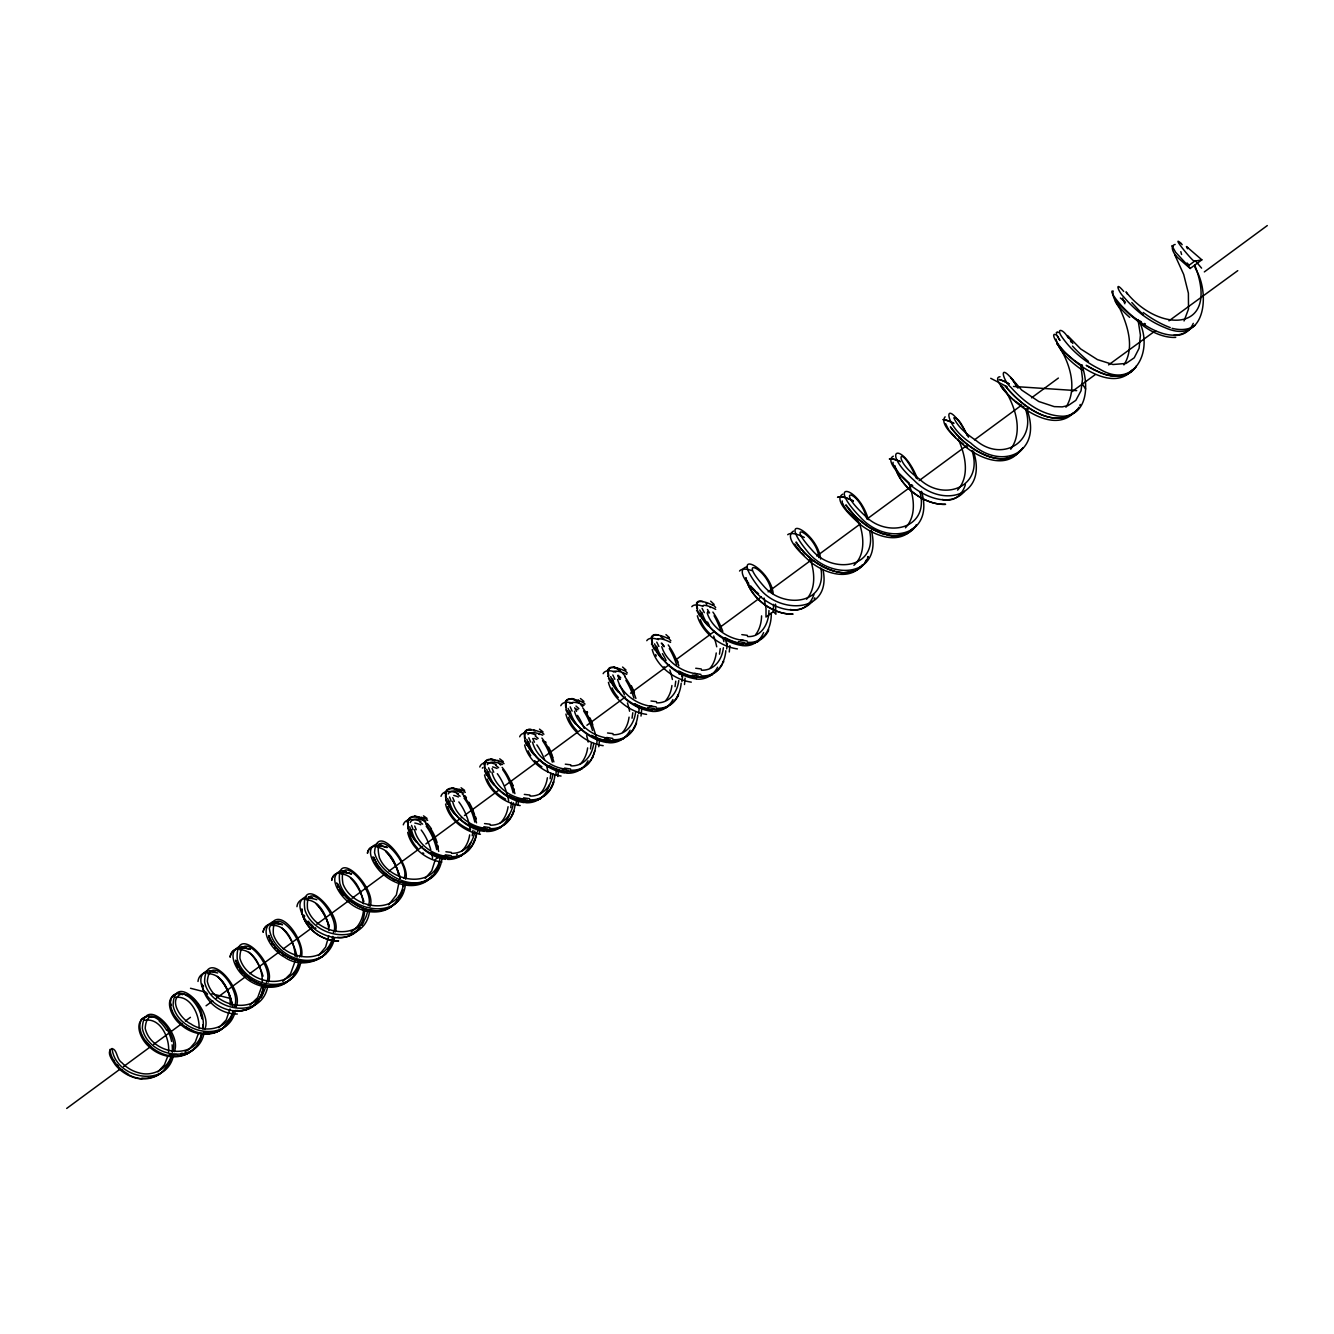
<?xml version="1.0" encoding="UTF-8"?>
<svg xmlns="http://www.w3.org/2000/svg" width="1334" height="1334" viewBox="0 0 1334 1334"><rect width="100%" height="100%" fill="white"/><g stroke="black" fill="none" stroke-linecap="round" stroke-linejoin="round"><path stroke-width="1.5" d="M262.348 981.741C262.481 968.534 254.811 949.925 239.62 949.708M230.315 1005.102C230.549 992.029 222.711 973.553 207.604 973.687M369.935 906.686C377.989 889.244 333.817 843.805 339.92 883.742C349.308 913.173 402.601 920.96 405.436 883.675M335.201 931.982C343.105 914.14 299.233 870.268 304.886 909.855C313.874 938.519 365.132 946.74 369.551 911.089M301.384 956.611C306.17 942.488 278.339 901.551 269.351 928.231C271.869 952.876 306.52 970.902 326.28 953.343M1011.422 378.306C998.065 362.931 1003.602 381.507 1010.855 387.26C1024.145 402.218 1042.221 415.975 1063.048 416.258C1088.661 414.791 1088.644 383.075 1081.691 364.749M199.083 1027.997C199.583 1014.957 190.812 995.164 175.371 997.415M399.083 881.957L396.365 894.997L388.678 904.819M368.234 905.786C376.205 890.962 336.902 848.074 342.988 883.858C352.526 909.655 399.083 916.408 403.502 883.842M729.865 645.623L729.281 651.992M171.236 1004.219L171.219 1005.219M685.109 678.222L684.492 684.525M641.654 709.838L641.004 716.075M599.466 740.553L598.799 746.723M268.351 982.057C276.688 964.315 234.901 920.81 237.219 958.963C244.739 987.594 294.731 996.431 300.717 962.348M558.479 770.402L557.779 776.505M518.643 799.399L517.926 805.436M363.515 909.254C363.165 918.176 358.913 927.28 351.075 931.932M168.551 1051.759C169.852 1038.352 160.63 1017.392 144.706 1020.327M333.383 932.449C341.787 918.059 304.219 874.287 307.537 909.021C316.108 935.518 363.298 942.404 367.8 909.805C354.727 906.119 342.755 896.798 337.752 883.958C342.905 897.032 355.244 906.736 368.801 909.938M299.566 957.112C307.837 942.354 270.519 899.916 273.42 934.434C281.607 960.247 326.997 967.5 332.783 936.401M720.21 648.641L719.493 654.16M727.38 643.422L726.663 648.941M591.262 743.422L590.512 748.908M597.365 738.969L596.615 744.472M632.8 712.74L632.049 718.226M675.754 681.174L675.021 686.643M682.641 676.138L681.907 681.624M550.909 773.203L550.158 778.722M556.611 769.051L555.861 774.57M639.319 707.987L638.586 713.473M511.506 802.151L510.739 807.654M516.908 798.199L516.141 803.718M473.02 830.282L472.236 835.734M764.048 598.032L766.016 608.304L765.999 617.025L773.403 611.622L773.52 604.369M204.786 1029.114C213.573 1011.072 173.603 969.835 173.103 1005.636C179.206 1034.517 228.698 1043.438 235.451 1010.372M1065.933 407.237C1078.522 387.594 1068.868 360.063 1056.962 343.488M1018.025 387.76L1010.805 377.439L1021.661 390.045L1038.752 401.501L1054.227 406.62L1062.214 406.887L1068.167 405.536L1075.804 400.383L1081.04 390.745L1082.524 378.973L1080.807 365.032M442.104 857.012C439.119 894.414 386.777 889.361 375.071 860.28M328.798 935.851L325.613 947.073L318.493 955.611M174.187 1051.692C183.058 1033.533 143.638 993.013 142.338 1028.314C147.924 1057.395 197.515 1065.899 204.119 1033.033M266.466 982.441C275.321 967.65 239.987 925.596 239.903 958.229C247.04 984.725 293.113 992.163 298.966 961.014M403.502 886.043L403.635 884.992L403.452 886.46M234.184 1006.67C243.071 992.146 209.838 950.192 207.32 981.424C213.273 1007.904 258.546 1016.325 265.699 986.26M478.072 828.331L477.455 831.949M202.935 1028.998C205.469 1014.09 195.848 991.746 178.206 993.897M229.998 1009.004L226.213 1019.926L218.826 1027.764M294.897 961.731L290.595 973.72L282.725 981.424M262.031 985.676L257.712 997.565L249.875 1005.219M440.203 857.145C435.884 889.678 389.928 883.075 379.49 857.962C370.619 821.26 411.489 863.031 403.985 878.372M172.236 1051.959C181.324 1036.551 147.407 996.598 145.189 1028.331C150.942 1053.993 194.164 1061.631 201.934 1033.316M479.173 833.567L479.773 829.615L485.926 830.415M333.016 938.186L332.616 940.187M439.82 861.314L439.186 864.165M198.499 1033.25L195.214 1042.171L189.228 1049.174M439.586 862.531L439.786 861.514M167.984 1055.728L164.382 1064.849L157.929 1071.869M334.551 937.769C330.899 959.896 302.301 970.085 284.542 957.112C273.803 951.876 256.745 929.948 272.436 921.977M332.866 939.003L332.199 941.787M267.75 986.293C261.681 1020.443 210.939 1011.372 204.586 982.041C205.069 945.106 244.939 989.511 236.068 1006.87L234.317 1005.853M298.799 964.732L297.982 967.617L298.749 964.949M402.551 890.745L402.918 889.344M893.046 462.281L893.063 463.665M200.817 1036.134L200.584 1036.985M173.37 1055.994C165.866 1088.711 115.324 1078.639 112.089 1048.674C117.342 1049.374 116.458 1059.563 121.978 1062.798C126.663 1067.817 132.833 1071.435 139.52 1073.003C152.526 1076.671 167.6 1069.068 171.269 1055.828M438.769 865.533L439.069 864.549M233.267 1010.622C228.714 1028.747 205.169 1034 190.862 1023.928C181.491 1019.676 167.801 1000.35 180.857 994.214M331.449 944.038L332.083 942.138M401.817 893.046L402.151 892.079L401.667 893.463M331.299 944.455L331.782 943.121M262.915 993.997L263.398 992.713M438.102 867.45L438.452 866.5M867.634 557.712L868.017 556.728M867.534 557.946L868.067 556.561M437.769 868.234L438.302 866.917M169.135 1061.864L168.267 1063.815M296.948 970.235L297.482 968.951M331.099 944.972L330.282 946.773M296.898 970.368L297.282 969.468M1079.823 405.436L1080.24 404.485M435.918 869.568L434.701 872.102M400.667 895.814L401.084 894.914M398.766 897.348L399.35 896.064M400.55 896.031L401.134 894.764M363.748 921.861L361.831 925.529M329.081 946.973L327.847 949.441M330.182 946.99L330.765 945.739M295.298 971.435L293.363 975.054M230.148 1018.859L229.565 1020.01M262.381 995.264L261.147 997.699M436.852 870.185L437.302 869.284M866.933 559.296L865.282 562.248M436.552 870.752L437.185 869.518M866.783 559.613L864.782 562.981M296.365 971.469L294.28 974.971M198.332 1042.571L197.715 1043.672M399.75 897.565L400.217 896.698M329.848 947.64L328.881 949.324M296.031 972.119L293.98 975.387M370.068 910.188C381.424 912.689 394.464 907.904 399.917 897.265M1078.389 408.137L1078.906 407.27M814.09 599.049L814.807 597.815M328.848 949.374L329.531 948.207M1022.961 447.74C1006.403 471.386 973.303 452.209 958.229 436.201M915.974 525.596L916.508 524.729M1135.918 366.867L1136.385 366.1L1135.801 367.033M435.884 871.902C419.126 895.748 380.557 876.822 374.554 852.659C376.338 819.726 411.422 865.583 405.636 879.189M166.833 1066.4C159.863 1078.189 143.955 1081.757 131.732 1076.705C125.263 1074.27 119.46 1070.085 115.174 1064.665C112.473 1060.313 105.653 1052.026 112.073 1048.474M399.216 898.466C394.764 905.969 386.243 910.572 377.572 910.755M916.258 525.146C910.422 535.418 897.048 537.885 886.41 534.834M397.432 899.766C387.244 916.842 362.481 914.29 349.141 902.534C340.687 896.698 326.663 877.055 340.754 870.718M146.006 1016.858C132.266 1021.827 141.237 1040.87 149.608 1047.073C161.531 1058.479 183.308 1061.28 194.781 1047.774M1184.042 320.96L1188.511 309.038L1188.394 293.18L1183.708 274.504L1174.954 255.211L1190.178 268.484L1201.851 259.83L1188.144 247.974M328.347 950.141C322.411 959.379 310.505 963.265 300 961.147M1077.288 409.788L1077.855 408.988C1056.945 431.782 1023.378 407.32 1007.904 389.161M435.117 873.12C418.259 895.881 382.141 879.99 373.687 857.145L374.687 859.48M1019.276 451.292C1005.736 469.285 979.69 458.162 965.466 446.79C959.513 441.17 938.336 424.762 945.122 416.808M1021.977 449.341C1001.484 472.136 967.834 448.674 952.843 430.148M915.424 526.43L906.57 533.817L894.664 536.001M328.097 950.508L326.446 952.643M862.448 564.699C849.308 582.091 823.778 572.953 809.855 561.381C804.202 556.111 782.408 537.635 793.53 531.049M1123.928 364.916C1134.834 347.79 1127.747 325.829 1119.96 308.854C1104.252 285.81 1132.683 321.294 1138.669 320.26M1132.216 370.085C1117.325 387.51 1091.579 374.304 1077.038 362.998C1069.201 356.895 1061.914 349.858 1056.395 341.537C1055.077 340.203 1051.225 332.333 1055.878 334.801M227.063 1023.945C216.041 1038.736 193.13 1036.251 180.774 1024.562C172.236 1018.476 162.465 998.766 176.722 993.997M1134.617 368.668L1135.384 367.634L1127.563 374.254L1118.209 376.388L1106.92 374.971L1094.43 370.085M432.449 875.571C420.26 891.529 395.798 886.36 382.975 873.937C375.371 868.251 362.648 848.307 377.022 844.022M1191.512 327.53C1176.438 343.772 1151.909 330.699 1137.452 320.043C1129.281 313.924 1121.744 306.853 1115.641 298.649C1114.79 297.382 1109.254 290.078 1113.173 291.012A42.855 14.957 34 0 0 1129.731 317.409M864.132 563.882C857.712 572.519 845.639 574.287 835.784 571.619M360.28 927.764L358.512 929.798M324.746 953.877L325.596 952.826M258.896 1001.05C247.674 1015.674 224.946 1012.856 212.556 1001.3C204.169 995.214 193.73 976.021 207.57 970.635M1010.738 449.241C1023.495 431.382 1015.257 406.937 1004.936 389.828M964.499 491.429C949.858 508.187 924.545 496.798 910.438 485.059C905.736 480.757 883.458 461.231 893.33 456.178M912.273 529.181C897.799 545.756 872.653 534.984 858.662 523.178C853.56 518.042 832.383 500.2 842.721 494.164M812.473 601.317C798.382 617.609 773.503 608.071 759.796 596.165C754.711 591.646 733.283 571.035 746.49 566.9M1076.688 410.572C1053.276 431.049 1020.693 405.336 1005.352 385.893L1007.22 388.327M1134.35 369.001L1130.865 372.286M806.586 599.233C815.924 588.644 814.74 572.87 810.638 560.297M290.962 978.289C278.839 992.413 256.145 988.327 243.989 976.371C236.185 970.268 226.163 951.692 239.586 946.623M1073.403 413.14C1057.178 429.031 1032.266 415.524 1017.775 403.718C1014.49 401.567 989.911 377.589 1000.033 376.738M863.065 565.149L855.361 570.685L843.988 572.736M957.562 490.128C970.268 476.038 965.232 454.561 958.162 438.953M905.436 527.83C916.892 515.791 914.023 496.965 908.604 482.791M322.895 955.794L323.845 954.861M853.91 565.316C865.599 554.627 863.948 536.501 859.229 522.828M357.562 930.748C344.089 943.288 322.361 937.502 310.539 925.496C303.402 919.459 293.18 901.501 306.153 896.681M323.595 955.461C305.82 969.635 278.823 957.328 269.968 938.519M425.212 878.389L431.749 870.802L435.334 859.48L439.136 856.711M1173.22 246.14L1171.902 245.673L1175.688 252.359L1188.227 265.9L1194.48 261.264L1201.851 259.83M188.611 1049.658L187.36 1050.542M66.7 1108.437L120.193 1069.034M123.545 1066.583L150.292 1046.873M153.643 1044.405L182.058 1023.478M185.409 1021.01L190.429 1017.325M206.053 1005.803L212.756 1000.867M216.125 998.399L246.323 976.154M249.675 973.687L279.873 951.442M283.225 948.958L313.423 926.73M316.792 924.245L348.658 900.767M352.026 898.299L385.576 873.587M388.928 871.119L422.494 846.406M425.846 843.922L461.08 817.975M464.432 815.508L499.666 789.561M504.702 785.843L539.937 759.896M544.972 756.195L581.874 729.014M586.91 725.296L625.496 696.882M630.532 693.18L669.118 664.749M675.838 659.813L714.424 631.382M721.127 626.446L761.397 596.782M768.117 591.846L810.055 560.947M816.775 556.011L860.397 523.878M867.1 518.943L912.406 485.576M919.109 480.624L966.099 446.023M974.487 439.853L1021.46 405.253M1031.532 397.832L1058.379 378.056M1204.319 271.919L1267.3 225.563M1071.669 391.829L1095.164 374.687M1108.587 364.899L1155.561 330.632M1168.984 320.827L1237.769 270.652M1130.548 372.519L1121.994 375.988L1111.039 375.871M186.06 1051.342L185.042 1051.892M271.369 925.446C286.693 923.895 294.881 943.522 295.214 956.428M182.208 1053.143L180.724 1053.627M306.253 899.816C320.694 900.55 327.931 917.842 328.898 930.448M340.87 873.887C354.911 874.854 361.931 891.512 363.398 903.785M207.954 1031.882L205.97 1032.082M176.488 1054.51L172.903 1054.744M205.153 1032.116L203.535 1032.132M376.988 847.19C390.295 849.208 396.865 864.515 398.766 876.405M376.121 910.772L367.984 909.738M209.105 970.518L215.124 971.986M172.103 1054.744L169.268 1054.527M241.104 946.523L243.572 946.823M451.392 852.393L445.906 851.776M490.078 824.212L484.542 823.578M570.852 764.832L565.316 764.182M529.881 795.047L524.329 794.397M613.04 733.633L607.537 732.983M273.954 921.894L278.139 922.778M1013.506 386.443L1076.688 390.629M656.495 701.667L650.992 701M701.25 668.951L695.731 668.251M451.159 855.628L445.189 854.844M449.258 857.012L443.288 856.228M447.357 858.396L441.387 857.612M842.638 572.67C824.662 570.935 808.821 559.413 798.199 545.273M747.39 635.351L741.821 634.617M489.845 827.58L483.808 826.746M487.877 828.998L481.857 828.181M525.596 801.634L519.526 800.784M893.296 535.934L881.641 533.4L870.001 527.83M529.631 798.716L523.545 797.849M527.614 800.167L521.544 799.316M570.585 769.001L564.449 768.101M568.501 770.502L562.381 769.618M566.433 772.019L560.313 771.119M148.791 1016.741L151.793 1017.342M612.756 738.419L606.57 737.469M610.622 739.97L604.435 739.036M608.487 741.521L602.301 740.587M656.195 706.903L649.958 705.919M653.993 708.504L647.757 707.52M651.792 710.088L645.556 709.121M342.254 870.685L346.373 871.719M700.967 674.437L694.664 673.403M698.699 676.071L692.396 675.054M696.431 677.722L690.128 676.705M744.772 642.654L738.436 641.571M742.438 644.339L736.101 643.271M747.123 640.954L740.77 639.87M308.437 896.698L312.69 897.965M1110.505 375.771L1108.337 375.321M378.539 844.139L381.858 845.156M298.749 960.897C285.509 957.895 273.403 948.341 268.734 935.434L269.618 937.735M1107.804 375.188L1105.603 374.604M190.512 988.277L206.02 992.246M211.823 993.73L231.216 998.682M834.634 571.336C818.809 566.733 804.919 555.861 796.064 542.038L797.615 544.439M885.226 534.534C870.385 530.182 857.429 520.36 848.074 508.137M181.691 994.43L182.541 994.714M1105.052 374.437L1102.834 373.703M244.439 947.057L246.19 947.69M1102.268 373.503L1100 372.636M1099.466 372.419L1086.643 365.583M393.497 879.506L394.797 880.106M279.006 923.145L279.907 923.578M1145.406 323.912L1144.489 323.462M1026.83 408.538L1028.197 409.238M990.728 378.306L1007.17 386.843M1093.863 369.801L1091.646 368.601M1082.474 365.583L1081.174 364.849M1141.32 321.777L1139.553 320.777M1186.56 246.54L1188.027 247.857M1091.095 368.284L1086.193 365.283M1058.346 332.433L1058.562 332.566M348.141 872.586L349.024 873.103M1022.828 406.27L1024.145 407.053M250.492 979.623L251.659 980.307M1079.873 364.082L1079.023 363.565M423.495 815.858L427.047 818.392M421.627 817.242L424.012 818.826M1078.606 363.315L1074.937 360.88M868.884 527.147L855.711 516.792L845.839 504.902L847.474 507.32M282.791 954.327L283.942 955.061M1021.527 405.469L1015.474 401.251M461.08 787.76L464.632 790.362M459.179 789.178L461.531 790.812M966.183 446.173L967.5 447.057M419.543 821.777L422.628 824.129M497.782 760.313L498.949 761.114M424.596 818.009L427.68 820.36M499.733 758.846L503.268 761.564M812.072 561.447L809.571 559.663M457.045 793.83L460.113 796.248M462.248 789.928L465.316 792.363M539.503 729.131L543.021 731.916M1074.554 360.614L1063.932 351.876L1056.811 343.572M911.339 484.659L912.639 485.593M495.581 765.199L498.616 767.7M314.857 927.53L315.958 928.347M578.356 700.083L579.506 700.934M501.017 761.147L504.035 763.648M580.44 698.532L583.925 701.417M963.598 444.372L957.729 439.62M535.217 735.951L538.186 738.502M622.561 667.033L626.03 670.018M386.21 875.054L384.025 873.32M540.97 731.666L543.922 734.234M348.958 900.8L350.058 901.651M858.512 521.677L846.857 510.222M1014.357 400.367C1012.439 400.3 996.181 382.424 1002.384 386.41M908.854 482.758L898.783 473.053L893.363 464.666M665.966 634.584L669.401 637.685M576.005 706.036L578.873 708.637M582.174 701.434L585.026 704.052M758.629 593.763L756.428 591.879M245.139 975.671L246.14 976.521M710.672 601.167L714.09 604.369M618.009 675.171L620.76 677.839M624.579 670.268L627.33 672.953M312.756 925.829L310.789 924.028M277.522 950.192L278.506 951.075M1194.48 261.264C1193.446 262.464 1169.584 233.383 1181.09 243.355M661.264 643.171L663.965 645.923M668.184 638.019L670.869 640.77M803.902 554.961L801.901 553.026M755.394 590.912L752.559 588.027M955.661 437.685L948.591 429.681L945.573 423.612M713.04 604.652L715.674 607.504M773.403 611.622L775.921 614.224L775.504 604.152M118.176 1066.083L117.409 1065.232M957.245 435.184L950.392 426.897L952.193 429.315M309.872 923.095L308.171 921.194M274.837 947.423L275.688 948.357M241.537 972.069L242.371 972.986M800.083 551.092L796.381 546.473M707.62 611.806L708.504 612.84M1126.029 291.879L1127.513 294.23M1126.363 292.396C1159.529 333.733 1221.127 332.483 1194.63 264.766M750.892 586.126L751.692 587.077M1181.257 243.555L1182.174 244.689M379.256 868.584L377.672 866.616M343.238 895.247L341.687 893.28M1123.712 291.412C1114.057 279.84 1118.259 291.679 1123.662 296.832C1134.684 309.988 1148.591 321.11 1164.615 327.497C1205.052 345.94 1210.655 294.43 1195.881 269.368M239.987 970.168L240.737 971.119M1003.135 387.327L1004.002 388.461M1067.517 336.768C1062.064 327.83 1055.127 328.247 1062.998 338.469C1072.419 351.442 1085.192 362.014 1099.6 369.034C1134.767 390.445 1153.943 349.791 1139.003 321.077M1012.206 379.29L1017.925 387.911M1188.227 265.9L1190.178 268.484M1067.767 337.102L1068.517 338.119M240.07 968.901C251.192 985.676 279.39 993.747 293.397 976.138C277.605 995.564 245.673 983.758 236.768 963.248M846.19 509.338L844.022 506.053M206.903 993.196L207.587 994.164M748.124 582.458L748.741 583.342M271.869 943.572L272.536 944.539M1082.308 384.059L1085.643 388.978M376.255 864.615L376.938 865.616M709.571 612.956L707.437 609.488M701.501 617.175L702.284 618.376M340.32 891.295L340.97 892.296M1059.446 339.636C1061.631 343.505 1055.844 333.383 1057.112 335.451M239.386 967.934L235.584 960.18L236.418 962.464M1070.568 341.137L1071.352 342.354M795.781 545.606L794.764 543.955M664.065 646.757L662.031 643.288M1059.279 339.386L1057.795 336.868M619.76 679.54L617.809 676.021M747.057 580.74L747.557 581.574M612.306 683.325L613.04 684.542M114.14 1060.847L113.607 1059.946M375.054 862.631L375.638 863.632M576.538 711.356L574.687 707.77M704.302 612.623L702.051 608.304M702.001 614.34L699.75 610.022M699.7 616.058L697.449 611.722M237.469 966.283L238.019 967.25M339.153 889.328L339.703 890.312M658.896 646.473L656.762 642.138M656.662 648.141L654.527 643.805M304.202 915.307L304.736 916.291M654.427 649.791L652.309 645.473M534.484 742.221L532.716 738.552M1072.819 343.505L1067.534 335.518L1080.64 348.924L1097.448 359.613L1112.99 364.515L1126.029 363.448L1134.234 357.795L1139.086 348.307L1140.42 335.168L1138.002 319.543M614.857 679.289L612.823 674.971M612.69 680.907L610.672 676.588M610.522 682.524L608.504 678.206M1187.477 248.758L1186.46 246.657M655.011 648.507L655.594 649.625M493.747 772.236L492.063 768.501M1057.662 336.618L1057.212 335.684M843.622 505.303L842.704 503.318M572.119 711.139L570.202 706.837M570.018 712.706L568.101 708.404M567.917 714.274L566 709.971M454.377 801.384L452.776 797.632M448.457 804.035L449.074 805.319M269.685 939.67L270.152 940.637M611.122 681.024L611.672 682.158M530.632 742.071L528.798 737.769M528.581 743.588L526.763 739.286M526.546 745.106L524.729 740.804M236.968 965.316L236.101 963.398M416.225 829.748L414.707 825.996M490.328 772.103L488.594 767.817M488.344 773.587L486.627 769.284M486.36 775.054L484.642 770.769M968.534 437.202C943.355 390.428 940.553 423.245 970.752 443.021C1001.417 471.619 1043.005 453.01 1027.013 409.705M568.918 713.623L568.401 712.456A35.801 18.209 33.6 0 0 576.305 723.945M487.01 773.82L487.577 775.071M451.175 801.284L449.541 797.015M449.241 802.718L447.607 798.449M447.324 804.152L445.689 799.883M967.283 435.568C964.449 430.315 959.363 417.058 953.843 417.792C958.246 427.764 967.584 434.717 976.355 440.704C1002.034 462.298 1036.902 442.271 1025.479 408.971M373.637 859.73L374.054 860.68M1194.68 266.517L1195.648 268.784M413.106 829.648L411.556 825.396M411.239 831.049L409.688 826.78M409.355 832.449L407.82 828.181M337.802 886.426L338.202 887.393M917.642 479.089C901.884 439.586 879.156 449.541 914.057 480.323C942.238 509.338 988.411 496.448 973.386 451.175M916.475 478.456C899.95 440.353 891.062 459.263 919.359 478.989C943.772 502.534 983.992 486.86 971.969 450.508M868.384 519.693C858.729 485.042 824.129 479.957 860.68 517.559C886.927 546.14 934.934 536.735 921.494 491.296M866.833 518.693C858.646 488.894 833.45 486.627 864.849 515.574C886.693 538.619 929.631 529.198 920.026 492.063M268.584 936.835L268.901 937.769M773.236 593.947C770.919 567.867 727.197 545.639 758.279 586.827C778.289 614.774 832.349 614.007 822.978 569.435M820.66 559.079C817.475 530.865 773.87 510.388 807.97 552.176C831.866 581.124 883.175 576.855 871.285 530.115M203.218 985.576L203.502 986.51M771.452 592.596C769.234 569.284 734.784 553.493 763.948 586.36C783.108 608.871 827.413 604.986 820.894 568.101M818.893 557.645C816.825 534.484 782.108 517.158 812.456 550.592C832.583 574.037 877.805 568.784 869.601 530.699M372.703 856.978L372.97 857.862M1056.511 333.75L1056.478 333.6M336.718 882.808L336.918 883.692M842.354 502.218L842.204 500.917M301.901 908.821L302.068 909.688M233.083 1012.589A31.082 26.063 78.8 0 1 232.45 1014.69A31.049 27.13 74.5 0 1 229.798 1020.56M206.887 1033.617A30.949 26.747 30.8 0 1 199.616 1032.833M199.65 1032.916A30.949 25.579 27.5 0 1 192.496 1030.582M185.826 1027.013A30.915 22.628 26.9 0 1 180.09 1022.244A30.882 21.044 28.8 0 1 175.488 1016.825M175.388 1016.808A30.865 19.493 31.6 0 1 172.303 1011.105M172.219 1011.072A30.832 18.076 35.2 0 1 170.702 1005.586A30.815 16.875 39.4 0 1 170.669 1000.717M170.602 1000.667A30.799 15.975 44 0 1 172.086 996.865M172.019 996.815A30.782 15.424 48.9 0 1 174.721 994.33A30.765 15.274 53.9 0 1 178.239 993.263A30.765 15.491 59 0 1 182.358 993.68M182.274 993.613A30.765 16.091 63.8 0 1 186.693 995.548M186.627 995.447A30.765 17.042 68.4 0 1 191.045 998.766A30.765 18.259 72.6 0 1 195.014 1003.218A30.782 19.71 76.2 0 1 198.299 1008.387M198.833 1009.388A30.765 21.261 79 0 1 201.034 1014.991M202.034 1018.759A30.765 22.845 80.9 0 0 201.067 1014.957A30.765 22.828 80.9 0 1 201.968 1018.526M202.801 1024.745A30.749 24.329 81.4 0 1 202.818 1027.697M202.118 1033.9A30.715 25.68 80.3 0 1 201.667 1035.668A30.682 26.797 76.9 0 1 199.183 1042.004M199.066 1042.338A30.632 27.597 70.4 0 1 195.331 1047.49M184.292 1054.76A30.582 28.031 60.4 0 0 195.064 1047.774A30.565 28.014 60.5 0 1 184.309 1054.76A30.565 27.664 38.4 0 1 177.472 1056.061M177.539 1056.128A30.565 26.913 31.2 0 1 170.368 1055.811M170.402 1055.894A30.565 25.846 27.2 0 1 163.265 1053.993A30.565 24.546 25.7 0 1 156.545 1050.758A30.549 23.045 26 0 1 150.592 1046.34A30.515 21.527 27.7 0 1 145.74 1041.137A30.499 19.977 30.4 0 1 142.254 1035.484M150.525 1046.373A30.532 21.511 27.7 0 1 145.756 1041.137M142.171 1035.467A30.465 18.559 33.9 0 1 140.32 1029.915A30.432 17.325 38 0 1 139.937 1024.846A30.415 16.375 42.6 0 1 141.037 1020.693M140.72 1020.377A30.399 15.758 47.5 0 1 146.84 1016.675M147.107 1016.141A30.382 15.591 57.6 0 1 150.759 1016.208A30.382 16.091 62.7 0 1 155.128 1017.625A30.382 16.942 67.5 0 1 159.496 1020.427M159.23 1021.144A30.382 18.076 71.8 0 1 166.65 1030.315M167.184 1029.565A30.399 20.91 78.8 0 1 169.985 1035.668A30.399 22.445 81.1 0 1 171.602 1041.437M172.136 1044.822A30.399 23.929 82.2 0 1 172.336 1049.208A30.365 25.296 81.7 0 1 172.236 1051.826M171.452 1056.928A30.332 26.447 79 0 1 169.451 1062.514A30.282 27.314 73.4 0 1 165.933 1068.217A30.215 27.831 64.1 0 1 161.181 1072.853M161.281 1072.87A30.182 27.981 51.8 0 1 155.394 1076.121A30.182 27.697 40 0 1 148.841 1077.905M148.924 1077.972A30.198 27.047 31.7 0 1 141.854 1078.089M141.921 1078.789A30.198 26.063 27 0 1 127.73 1074.32M127.964 1073.92A30.198 23.445 25.1 0 1 121.894 1069.785M121.844 1069.835A30.165 21.944 26.6 0 1 116.825 1064.799M116.742 1064.815A30.148 20.444 29.2 0 1 113.04 1059.279A30.115 19.009 32.6 0 1 110.755 1053.677A30.082 17.759 36.6 0 1 110.088 1049.341M1008.904 383.758A41.221 9.188 40.5 0 0 999.266 379.523A41.221 9.305 40.3 0 1 1009.188 383.909M943.138 419.643A40.52 9.922 40.5 0 1 953.943 423.395A40.52 10.038 40.3 0 0 943.205 419.726M965.399 484.642A40.187 25.546 70.5 0 1 942.271 499.433M900.417 461.647A39.853 10.605 40.5 0 0 889.328 458.963A39.853 10.722 40.3 0 1 900.25 461.597M837.585 497.349A39.203 11.256 40.4 0 1 853.326 501.017M837.602 497.382A39.203 11.356 40.2 0 1 853.26 500.967M787.71 534.717A38.569 11.839 40.4 0 1 804.335 537.435M813.923 594.564A38.269 26.013 71.1 0 1 790.212 609.471M792.796 614.04A38.086 26.196 36.4 0 1 745.889 577.689A38.086 26.296 36.6 0 0 792.83 614.124M739.553 571.035A37.969 12.39 40.3 0 1 751.709 570.585M768.701 629.648A37.752 26.063 71.5 0 1 768.251 630.565M768.484 630.815A37.669 28.714 61.2 0 1 758.279 640.987M758.446 641.154A37.602 28.798 47.1 0 1 744.956 643.555M758.546 641.304A37.602 28.798 47 0 1 742.871 643.738M743.121 644.172A37.552 26.38 36.3 0 1 724.979 638.119M738.586 642.921A37.535 25.296 34.5 0 1 725.162 637.702M724.896 638.536A37.502 22.161 32.3 0 1 708.804 626.063M708.821 625.763A37.452 17.242 34.1 0 1 700.133 613.873M708.054 625.846A37.452 17.225 34.2 0 1 698.766 612.106M697.799 611.105A37.419 12.94 40.1 0 1 697.449 602.551A37.402 11.989 42.3 0 0 697.615 608.638M697.248 602.101A37.369 10.455 48.5 0 1 703.035 601.584M706.22 603.168A37.352 10.389 57.9 0 1 706.72 603.535M706.236 603.902A37.352 10.405 58 0 1 706.77 604.302M710.005 607.053A37.352 10.405 58 0 1 710.538 607.554M723.695 661.681A37.152 27.164 69.4 0 1 723.295 662.531M722.378 664.215A37.085 28.714 61.3 0 1 712.106 674.337M712.273 674.504A37.035 28.814 47 0 1 698.849 676.955M712.373 674.637A37.035 28.798 46.9 0 1 696.782 677.122M696.998 677.539A36.968 26.463 36 0 1 679.106 671.636M692.529 676.355A36.968 25.413 34.2 0 1 679.289 671.235M679.006 672.053A36.918 22.361 32.1 0 1 663.281 659.763M663.298 659.48A36.885 17.592 34 0 1 654.894 647.724M662.564 659.58A36.885 17.575 34 0 1 653.61 645.973M652.71 645.056A36.835 13.423 40 0 1 652.493 636.351M652.543 642.571A36.835 12.49 42.3 0 1 652.559 636.385M652.276 635.901A36.818 10.989 48.5 0 1 658.112 634.984M660.397 635.818A36.785 10.939 57.9 0 1 660.897 636.118M677.705 661.147A36.718 17.375 72.9 0 1 678.039 662.098M678.556 694.947A36.585 27.197 69.7 0 1 677.705 696.615A36.535 28.714 61.5 0 1 667.333 706.687M678.322 694.564A36.602 26.296 72 0 1 677.455 696.348M667.5 706.853A36.485 28.798 46.8 0 1 654.144 709.338M667.584 706.987A36.468 28.798 46.8 0 1 652.076 709.505M652.293 709.921A36.418 26.513 35.7 0 1 634.617 704.152M647.857 708.771A36.402 25.496 33.9 0 1 634.801 703.768M634.5 704.552A36.368 22.545 31.8 0 1 619.126 692.463M619.143 692.196A36.335 17.909 33.8 0 1 611.022 680.54M618.442 692.313A36.335 17.892 33.8 0 1 609.805 678.806M608.971 677.989A36.285 13.857 39.9 0 1 608.871 669.134A36.285 12.973 42.2 0 0 608.804 675.454M608.638 668.701A36.268 11.506 48.5 0 1 614.557 667.434M614.007 666.967A36.235 11.439 58 0 1 620.06 670.152M614.224 667.484A36.235 11.456 58 0 1 620.677 671.336M631.366 685.793A36.168 17.692 73.1 0 1 634.45 692.98M636.568 722.911A36.035 27.23 70 0 1 634.267 728.064A36.001 28.698 61.7 0 1 623.878 738.069M634.484 726.93A36.051 26.347 72.3 0 1 634.034 727.814M610.755 740.77A35.935 28.781 46.7 0 0 624.045 738.252A35.935 28.781 46.6 0 1 608.704 740.92M608.888 741.337A35.885 26.563 35.4 0 1 591.446 735.701M604.519 740.237A35.868 25.579 33.5 0 1 591.629 735.334M591.329 736.085A35.835 22.711 31.5 0 1 576.271 724.179M575.621 724.045A35.801 18.192 33.6 0 1 567.284 710.672M566.5 709.938A35.751 14.274 39.8 0 1 566.533 700.95A35.751 13.407 42.1 0 0 566.35 707.37M566.3 700.533A35.735 11.989 48.5 0 1 572.286 698.949M571.786 698.499A35.701 11.923 58 0 1 575.237 699.85M571.969 698.966A35.701 11.939 58 0 1 579.64 703.468M581.757 704.819A35.668 15.108 69 0 1 582.858 706.036M587.06 711.589A35.668 15.108 69 0 1 587.56 712.356M589.945 717.909A35.634 18.009 73.4 0 1 592.796 724.812M592.963 756.962A35.518 27.247 70.3 0 1 592.546 757.795M591.579 759.413A35.468 28.664 61.9 0 1 581.691 768.551M581.841 768.734A35.418 28.748 46.5 0 1 568.634 771.269M581.941 768.851A35.418 28.748 46.5 0 1 566.6 771.436M566.767 771.852A35.351 26.597 35 0 1 549.558 766.333M562.448 770.785A35.351 25.629 33.2 0 1 549.725 765.966M534.701 754.744A35.268 18.476 33.4 0 1 527.097 743.288M534.05 754.861A35.268 18.459 33.4 0 1 525.98 741.604M525.263 740.92A35.234 14.657 39.7 0 1 525.429 731.849A35.234 13.807 42 0 0 525.129 738.336M533.75 730.115A35.184 12.373 58 0 1 535.334 730.915M533.6 730.565A35.184 12.39 58.1 0 1 534.15 730.832M538.686 733.817A35.184 12.39 58.1 0 1 539.269 734.267M538.769 734A35.151 14.524 67 0 1 539.353 734.534M545.456 741.687A35.151 14.524 67 0 1 545.99 742.438M548.691 747.123A35.118 18.276 73.6 0 1 552.893 757.612M553.777 782.291A35.001 27.247 70.7 0 1 551.125 788.261A34.967 28.631 62.1 0 1 540.704 798.149M553.56 781.641A35.017 26.413 73.1 0 1 550.892 788.027M540.87 798.332A34.917 28.698 46.3 0 1 527.73 800.9M540.954 798.449A34.901 28.698 46.3 0 1 525.696 801.067M525.863 801.467A34.851 26.613 34.6 0 1 508.854 796.081M521.594 800.433A34.834 25.68 32.8 0 1 509.038 795.731M508.721 796.448A34.801 22.978 30.8 0 1 494.28 784.876M494.297 784.675A34.767 18.726 33.2 0 1 486.927 773.303M493.68 784.792A34.767 18.709 33.2 0 1 485.876 771.652M485.192 771.019A34.734 15.008 39.6 0 1 485.493 761.864A34.734 14.19 41.9 0 0 485.076 768.417M485.259 761.464A34.717 12.84 48.4 0 1 491.362 759.346M490.929 758.929A34.684 12.79 58.1 0 1 495.014 760.28M491.079 759.313A34.684 12.79 58.1 0 1 494.897 760.747M498.916 763.315A34.684 12.79 58.1 0 1 499.483 763.748M511.272 781.324A34.617 18.509 73.8 0 1 512.923 785.843A34.617 18.526 73.8 0 0 512.589 784.792M513.99 811.172A34.517 27.247 71.1 0 1 511.306 817.075M510.805 817.892A34.467 28.581 62.3 0 1 500.884 826.93M501.05 827.097A34.417 28.648 46.1 0 1 487.977 829.698M501.134 827.213A34.417 28.648 46.1 0 1 485.976 829.865M486.11 830.265A34.367 26.613 34.2 0 1 469.318 824.979M481.891 829.264A34.351 25.713 32.3 0 1 469.485 824.645M469.168 825.346A34.317 23.078 30.5 0 1 455.027 813.94M455.044 813.74A34.284 18.943 32.9 0 1 447.891 802.484M454.444 813.857A34.284 18.926 32.9 0 1 446.89 800.834M446.24 800.25A34.25 15.341 39.5 0 1 446.673 791.029A34.234 14.541 41.8 0 0 446.14 797.632M446.44 790.645A34.234 13.24 48.4 0 1 452.626 788.277M452.209 787.894A34.2 13.173 58.1 0 1 459.63 790.979M452.343 788.227A34.2 13.19 58.1 0 1 460.83 792.429M464.816 795.681A34.167 16.091 69.5 0 1 466.416 797.615M469.018 802.268A34.134 18.726 74 0 1 474.621 815.091M475.604 816.842A34.1 22.845 77 0 1 476.021 818.809M476.505 834.634A34.034 27.214 71.6 0 1 472.603 845.106M472.103 845.906A33.984 28.531 62.6 0 1 462.181 854.894M462.331 855.061A33.934 28.598 45.9 0 1 449.341 857.695M462.414 855.177A33.934 28.581 45.8 0 1 447.357 857.845M447.49 858.246A33.884 26.613 33.7 0 1 430.899 853.06M443.305 857.278A33.867 25.73 31.9 0 1 431.065 852.743M430.732 853.427A33.85 23.162 30.1 0 1 416.858 842.188A33.817 19.143 32.7 0 1 409.955 830.832M416.308 842.121A33.817 19.143 32.7 0 1 409.004 829.198M408.387 828.664A33.784 15.641 39.3 0 1 408.938 819.393A33.767 14.857 41.7 0 0 408.304 826.029M408.704 819.009A33.75 13.59 48.3 0 1 414.957 816.425M414.557 816.058A33.734 13.54 58.1 0 1 422.044 818.943M414.691 816.375A33.734 13.54 58.2 0 1 423.245 820.343M422.861 820.11A33.7 15.508 67.3 0 1 427.48 824.612M430.732 828.764A33.7 15.508 67.3 0 1 431.232 829.498M427.28 823.528A33.7 16.375 69.6 0 1 431.449 828.914M431.566 830.031A33.667 18.943 74.3 0 1 437.118 842.654M437.835 845.439A33.633 22.928 77.4 0 1 438.352 848.291M400.317 878.456A33.217 15.891 67.7 0 0 385.609 851.175A33.217 15.825 67.5 0 1 400.183 878.106M350.542 878.055A32.766 16.075 67.6 0 1 363.899 901.501M364.649 911.222A32.65 26.347 75.6 0 1 337.585 937.285M296.948 906.686A32.416 16.375 39.1 0 1 316.808 899.716M316.858 904.402A32.333 16.392 68 0 1 329.165 926.163M282.308 924.595A31.999 16.608 38.9 0 0 263.098 932.283A31.999 16.675 38.7 0 1 282.525 924.662M281.774 927.93A31.916 16.608 68.2 0 1 297.098 957.178M248.941 952.209A31.516 16.808 68.4 0 1 263.048 976.154M263.598 985.459A31.416 26.28 77.6 0 1 236.552 1010.572A31.416 26.213 77.7 0 0 263.465 985.976M237.319 1014.023A31.282 26.363 30 0 1 202.251 984.125M197.999 981.474A31.182 16.992 38.5 0 1 217.642 972.986M217.659 976.538A31.116 16.992 68.6 0 1 232.433 1005.969M763.632 632.583A37.652 26.046 71.5 0 1 742.554 645.606M737.419 648.908A37.469 25.313 34.5 0 1 697.348 615.791M691.812 606.687A37.352 12.073 42.3 0 1 703.068 606.336M717.609 667.2A37.069 27.147 69.4 0 1 696.565 679.089M691.295 682.141A36.902 25.429 34.2 0 1 652.209 649.558M646.79 640.687A36.785 12.573 42.3 0 1 658.512 639.62M672.97 699.6A36.502 27.197 69.7 0 1 651.909 711.389M646.573 714.374A36.335 25.513 33.9 0 1 608.404 682.324M603.151 673.67A36.235 13.04 42.2 0 1 615.758 672.103M630.065 730.248A35.968 27.214 70 0 1 608.587 742.721M603.185 745.673A35.801 25.596 33.5 0 1 565.899 714.107M560.797 705.703A35.701 13.473 42.1 0 1 572.586 703.101M588.011 760.78A35.451 27.23 70.4 0 1 566.533 773.17M561.064 776.038A35.284 25.646 33.1 0 1 524.629 744.956M519.693 736.785A35.184 13.874 42 0 1 535.985 734.984M549.575 784.675A34.934 27.23 70.8 0 1 525.679 802.718M520.177 805.553A34.784 25.696 32.7 0 1 484.542 774.921M479.773 766.983A34.684 14.24 41.9 0 1 496.198 764.482M509.621 814.39A34.451 27.23 71.2 0 1 485.993 831.449M480.44 834.217A34.284 25.713 32.3 0 1 445.573 804.052M440.987 796.315A34.2 14.591 41.8 0 1 458.462 793.513M471.035 842.438A33.967 27.197 71.6 0 1 447.424 859.363M441.837 862.097A33.817 25.73 31.8 0 1 407.704 832.349M403.285 824.829A33.734 14.907 41.7 0 1 420.877 821.411M761.581 615.874A32.833 23.378 75.3 0 1 755.728 634.567M710.288 634.067A32.666 22.611 30.6 0 1 700.317 619.526M696.565 610.739A32.566 9.138 40.6 0 1 697.182 610.722M707.504 622.011A32.483 11.022 71 0 1 709.438 625.696M713.69 635.984A32.483 11.022 71 0 1 716.725 646.79M716.241 652.96A32.349 24.462 72.9 0 1 710.022 668.317M664.849 667.534A32.216 22.711 30.3 0 1 663.982 666.7M656.295 656.045A32.216 22.711 30.3 0 1 655.678 654.577M651.442 644.072A32.149 9.655 40.5 0 1 651.759 644.039M662.431 653.593A32.099 11.472 71 0 1 666.083 660.48M669.835 669.935A32.099 11.472 71 0 1 672.403 679.506M671.919 685.509A31.983 24.529 73.2 0 1 666.066 700.183M618.309 697.549A31.899 22.878 30.1 0 1 612.073 687.877M607.637 676.305A31.866 10.238 40.5 0 1 607.954 676.221M618.643 678.522A31.866 10.238 40.5 0 1 620.093 679.206M619.309 685.059A31.866 12.006 70.9 0 1 624.445 694.847M627.43 702.918A31.866 12.006 70.9 0 1 629.581 711.239M629.064 717.142A31.816 24.679 73.4 0 1 622.578 732.449M577.072 730.799A31.766 23.145 30.1 0 1 568.584 717.292M575.621 708.804A31.799 10.922 40.6 0 1 577.872 709.771M577.489 715.408A31.833 12.64 70.8 0 1 584.192 728.397M586.66 735.718A31.833 12.64 70.8 0 1 588.177 742.054M587.644 747.89A31.799 24.929 73.4 0 1 579.856 764.482M541.938 766.817A31.766 23.462 30.1 0 1 534.634 760.647M530.699 755.644A31.766 23.462 30.1 0 1 528.114 750.842M534.1 738.336A31.783 11.606 40.7 0 1 536.885 739.453M536.852 744.872A31.799 13.273 70.7 0 1 544.639 760.013M546.657 766.3A31.799 13.273 70.7 0 1 547.957 771.986M547.374 777.755A31.749 25.179 73.4 0 1 539.987 793.83M505.653 799.116A31.683 23.712 30 0 1 487.21 779.106M482.341 768.134A31.666 12.189 40.8 0 1 482.875 767.6M492.613 766.917A31.666 12.189 40.8 0 1 497.082 768.484M497.332 773.703A31.649 13.79 70.8 0 1 508.654 801.034M508.071 806.736A31.549 25.329 73.6 0 1 499.917 823.378M470.652 829.948A31.432 23.845 29.7 0 1 447.69 806.653M453.76 795.414A31.382 12.623 40.8 0 1 458.396 796.948M458.846 801.934A31.332 14.174 70.9 0 1 470.285 829.248M469.685 834.884A31.199 25.363 74.1 0 1 461.397 851.426M457.345 854.377A31.199 25.363 74.1 0 1 456.612 854.794M423.745 853.493A31.082 23.879 29.2 0 1 422.778 852.81M417.609 848.291A31.082 23.879 29.2 0 1 409.438 833.483M414.824 823.061A30.999 12.956 40.7 0 1 420.794 824.762M421.194 829.998A30.915 14.457 71.1 0 1 430.765 849.641M432.099 855.327A30.915 14.457 71.1 0 1 432.566 858.262M768.968 610.472A32.916 23.378 75.2 0 1 747.474 636.518M743.288 640.337A32.75 22.611 30.6 0 1 707.17 612.79M703.285 605.419A32.65 9.055 40.6 0 1 715.691 609.371M714.09 615.758A32.566 10.939 71 0 1 720.827 630.732M723.095 638.252A32.566 10.939 71 0 1 723.862 641.537M723.395 647.724A32.433 24.462 72.9 0 1 701.367 670.185M697.015 673.787A32.299 22.711 30.3 0 1 661.781 646.623M657.612 639.086A32.233 9.571 40.5 0 1 670.568 642.404M669.334 648.541A32.183 11.406 71 0 1 676.688 664.866M678.522 671.169A32.183 11.406 71 0 1 679.256 674.437M678.773 680.49A32.083 24.546 73.2 0 1 656.595 702.835M652.109 706.353A31.999 22.895 30.1 0 1 617.592 679.423M613.206 671.802A31.983 10.155 40.5 0 1 626.73 674.354M625.846 680.273A31.983 11.939 71 0 1 633.933 698.116M635.718 704.752A31.983 11.939 71 0 1 636.068 706.436M635.568 712.389A31.933 24.729 73.4 0 1 613.14 734.734M608.504 738.169A31.883 23.195 30 0 1 574.504 711.255M569.952 703.585A31.899 10.839 40.5 0 1 584.092 705.236M583.608 710.939A31.933 12.556 70.9 0 1 592.513 730.515M593.713 743.438A31.916 24.996 73.5 0 1 570.935 765.883M566.15 769.201A31.866 23.512 30 0 1 532.549 742.138M527.947 734.5A31.899 11.539 40.6 0 1 542.671 735.217M542.571 740.687A31.899 13.207 70.8 0 1 552.326 762.114M553.06 773.603A31.849 25.229 73.5 0 1 529.948 796.064M525.029 799.266A31.766 23.745 30 0 1 491.913 772.153M487.36 764.632A31.749 12.123 40.7 0 1 502.534 764.482M502.735 769.718A31.716 13.74 70.8 0 1 513.173 792.913M513.473 802.801A31.616 25.346 73.6 0 1 490.145 825.179M485.142 828.281A31.516 23.862 29.7 0 1 452.61 801.317M448.191 793.963A31.449 12.573 40.8 0 1 463.632 793.08M464.049 798.116A31.399 14.124 70.9 0 1 474.821 822.094M474.887 831.082A31.266 25.363 74 0 1 451.459 853.31M446.406 856.345A31.132 23.895 29.3 0 1 414.541 829.681M410.255 822.511A31.049 12.906 40.7 0 1 425.863 821.01M426.246 826.28A30.982 14.424 71 0 1 436.735 849.641M771.285 612.99A37.719 26.046 71.5 0 1 747.24 642.204M742.121 645.539A37.519 25.313 34.5 0 1 701.951 612.356M696.398 603.218A37.402 12.023 42.3 0 1 712.723 605.252M712.906 612.073A37.302 13.89 68.7 0 1 722.828 631.399M725.346 639.036A37.302 13.89 68.7 0 1 726.58 643.955M725.829 650.692A37.119 27.147 69.4 0 1 701.1 675.804M695.848 678.873A36.952 25.413 34.2 0 1 656.662 646.24M651.225 637.335A36.835 12.523 42.3 0 1 667.817 638.419M668.234 644.939A36.735 14.34 68.8 0 1 678.873 665.799M681.007 672.753A36.735 14.34 68.8 0 1 681.957 676.688M681.19 683.291A36.568 27.197 69.7 0 1 656.328 708.204M650.975 711.205A36.402 25.513 33.9 0 1 612.723 679.089M607.454 670.418A36.285 12.99 42.2 0 1 624.245 670.652M624.879 676.872A36.185 14.741 68.9 0 1 635.901 698.449M638.186 706.47A36.185 14.741 68.9 0 1 638.619 708.454M637.852 714.924A36.018 27.214 70 0 1 612.873 739.636M607.454 742.571A35.851 25.579 33.5 0 1 570.102 710.972M564.982 702.534A35.751 13.423 42.1 0 1 581.974 701.951M582.775 707.904A35.651 15.124 69 0 1 596.548 739.286M595.781 745.639A35.501 27.23 70.3 0 1 570.685 770.152M565.216 773.036A35.334 25.646 33.2 0 1 528.698 741.921M523.762 733.717A35.234 13.84 42 0 1 540.92 732.366M541.887 738.052A35.134 15.474 69.2 0 1 553.877 761.897M554.894 775.488A34.984 27.23 70.7 0 1 529.715 799.8M524.212 802.634A34.834 25.696 32.8 0 1 488.494 771.969M483.725 763.998A34.734 14.207 41.9 0 1 501.034 761.931M502.151 767.367A34.651 15.808 69.3 0 1 514.907 793.663M515.157 804.485A34.484 27.23 71.1 0 1 489.911 828.614M484.375 831.382A34.334 25.713 32.4 0 1 449.425 801.167M444.822 793.413A34.25 14.557 41.8 0 1 462.264 790.678M463.532 795.898A34.167 16.108 69.5 0 1 476.521 822.878M476.521 832.666A34.017 27.214 71.6 0 1 451.226 856.611M445.656 859.346A33.867 25.73 31.9 0 1 411.439 829.548M407.003 822.011A33.767 14.891 41.7 0 1 424.579 818.659M425.779 824.112A33.683 16.392 69.6 0 1 438.703 851.459M1088.461 361.414A42.021 7.754 41.2 0 1 1072.486 346.106M1083.108 370.535A42.121 18.343 33.4 0 1 1056.061 339.119M1124.862 303.735A42.621 5.386 62.4 0 1 1122.594 298.066M1143.305 314.807A42.705 5.219 44.8 0 1 1131.816 302.535M1120.343 298.016A42.621 5.236 45.3 0 1 1125.479 302.184M1170.285 327.614A42.971 15.191 33.9 0 1 1143.221 312.473M1175.721 337.385A42.888 25.863 39.5 0 1 1134.484 318.076M1195.114 325.263A43.038 26.063 39.9 0 1 1172.086 328.347M1193.28 323.362A42.971 27.664 62 0 1 1173.737 335.368M1181.591 254.477A43.405 6.153 66 0 1 1180.807 251.659M1201.584 268.134A43.422 3.118 48.7 0 1 1195.264 260.63M1176.521 256.878A43.588 11.072 35.7 0 1 1175.171 244.456M1187.043 262.998A43.338 3.218 49.3 0 1 1188.744 264.832M723.445 661.197A37.169 26.213 71.7 0 1 722.644 663.031M660.864 636.735A36.785 10.955 58 0 1 664.132 639.169M622.328 672.97A36.201 13.724 66.8 0 1 625.112 676.121M580.807 704.769A35.668 14.14 66.9 0 1 582.491 706.603M586.81 712.273A35.668 14.14 66.9 0 1 587.327 713.04M594.747 750.925A35.534 26.397 72.7 0 1 592.313 757.495M499.616 764.015A34.667 14.874 67.1 0 1 500.784 765.116M513.807 788.761A34.584 22.761 76.6 0 1 514.024 789.795M513.473 811.472A34.534 26.43 73.5 0 1 511.989 815.141M462.164 793.763A34.167 15.208 67.2 0 1 466.116 798.149M475.221 817.075A34.1 22.861 77 0 1 475.654 819.126M474.804 839.553A34.05 26.43 74 0 1 473.303 843.171M315.941 903.618A32.333 16.308 67.8 0 1 329.348 926.88M217.442 976.471A31.116 16.925 68.4 0 1 232.333 1005.402M1056.395 332.833L1057.512 332.049L1056.395 332.8M213.84 1032.749A30.982 27.847 67.3 0 0 229.315 1020.677A30.982 27.831 67.3 0 1 213.84 1032.749M206.87 1033.533A30.949 27.597 36.9 0 0 213.84 1032.666A30.949 27.597 37 0 1 206.87 1033.533M185.876 1026.963A30.932 24.179 26.3 0 0 192.496 1030.648A30.932 24.195 26.3 0 1 185.86 1026.98M894.931 466.1A39.987 25.78 37 0 0 945.606 504.319A39.987 25.88 37.2 0 1 894.931 466.1M534.684 754.977A35.318 22.845 31.2 0 0 549.408 766.7A35.318 22.828 31.2 0 1 534.684 754.977M531.215 729.581A35.218 12.44 48.4 0 0 525.196 731.432A35.218 12.423 48.4 0 1 531.215 729.565M387.077 847.49A33.3 15.875 39.4 0 0 367.434 853.326A33.3 15.958 39.2 0 1 387.077 847.49M351.476 873.953A32.85 16.141 39.2 0 0 331.716 880.373A32.85 16.225 39 0 1 351.459 873.953M301.617 909.938A32.5 26.463 31.9 0 0 338.653 940.887A32.5 26.53 32.1 0 1 301.617 909.938M250.175 949.274A31.582 16.808 38.7 0 0 230.115 957.212A31.582 16.875 38.5 0 1 250.175 949.274"/></g></svg>
